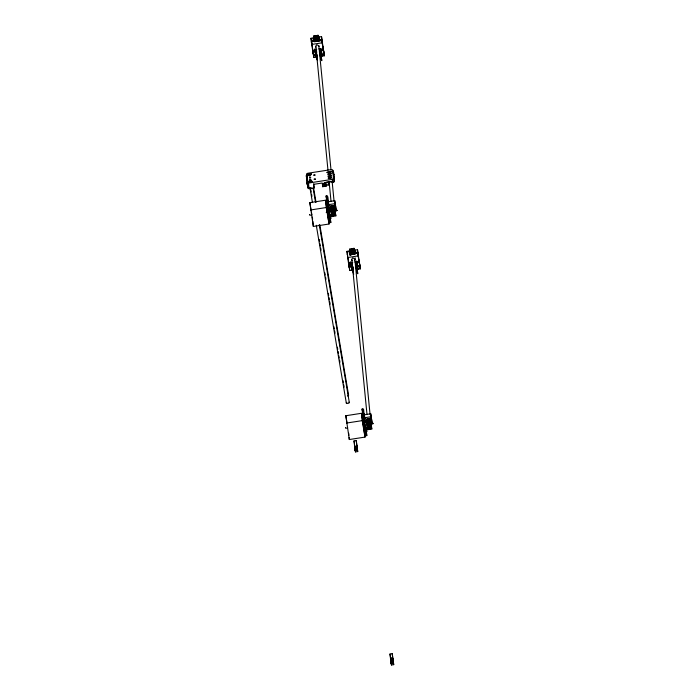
<?xml version="1.0" encoding="UTF-8"?>
<svg xmlns="http://www.w3.org/2000/svg" width="700" height="700" viewBox="0 0 700 700"><rect width="100%" height="100%" fill="white"/><g stroke="black" fill="none" stroke-linecap="round" stroke-linejoin="round"><path stroke-width="1.05" d="M318.456 39.165L317.905 35.018L318.719 40.924M354.76 252.884L353.911 248.098L354.594 253.575M333.97 208.477L331.161 208.915L330.838 206.22L332.395 216.055L335.213 215.591L335.099 214.471L335.213 215.513L332.325 215.906L332.045 214.55L334.871 214.034L335.116 214.602L334.941 213.176M331.922 216.668L331.783 215.268M335.151 214.926C336.578 215.985 331.861 214.987 332.325 215.933M350.429 249.261C361.322 247.231 342.729 250.688 353.544 250.18M356.046 262.859L356.659 267.365M368.375 429.1L368.113 427.989L368.305 429.012L371.123 428.426L368.305 428.986M370.974 423.815L371.123 424.62L370.116 418.197M349.79 255.264L349.221 251.002L346.955 251.352L349.755 270.524L352.012 270.165L351.137 264.338L351.601 267.277M357.131 450.266L356.694 447.484L354.777 447.694L355.477 451.92L357.735 451.561L356.274 440.598L354.016 440.947L354.786 447.842C357.254 445.76 358.26 451.832 355.25 450.555M359.564 266.131L359.765 267.715M391.221 663.644C394.24 664.921 393.234 658.84 390.766 660.923L389.996 654.028L392.254 653.678L393.715 664.65L391.457 665L390.757 660.774M393.111 663.346L392.639 660.485L390.757 660.817C391.877 664.361 389.716 659.26 391.186 659.26M315.928 50.347L316.671 56.035M320.066 49.7L320.679 54.285M351.908 263.428L352.433 267.68M367.894 429.791L367.727 428.059M331.695 215.364L330.181 205.852L330.575 207.48M333.769 178.299L334.224 179.305L333.331 170.852L331.398 169.584L307.536 173.294L306.705 174.457L307.02 176.33M328.405 207.961L327.504 208.521L328.405 207.961L328.589 209.239L329.394 209.282L329.123 207.48L328.37 207.918L329.481 207.742L329.123 207.48M329.227 218.671L330.181 218.496L330.382 219.748L329.429 219.923L329.28 219.056M330.172 218.523L330.382 219.748M364.385 421.041L363.484 421.601L364.385 421.041L364.534 421.908M366.205 431.996L365.207 431.751L366.161 431.576L366.345 432.854L366.161 431.576M366.363 432.828L365.365 432.591M354.541 260.243L355.233 259.481L355.066 257.749M334.416 180.416L334.04 182.061L332.684 182.543A2.214 1.995 -5.6 0 0 329.56 181.974A2.214 1.995 -5.6 0 0 329.026 184.835L326.445 185.334M306.967 173.644L308.376 188.064L309.05 188.729L314.134 187.941L313.723 183.75M309.059 188.729L308.49 183.067L307.877 182.901M314.134 187.941L313.521 184.371L322.184 183.024L322.814 186.76L324.546 186.156L324.231 182.928M333.419 174.904L333.821 174.396L333.174 172.279A4.769 4.305 -5.6 0 0 332.71 171.955M333.498 176.627L334.014 176.347M333.358 178.631A4.769 4.305 -5.6 0 1 333.83 178.955L334.224 178.465L333.576 176.347M333.183 173.294L333.681 172.944M365.89 428.033L365.601 428.444L366.695 428.076M308.49 183.067L332.36 179.349L333.515 178.631L332.658 169.916M333.06 181.16L325.946 182.438L333.06 181.16L333.287 182.525M328.571 209.064L329.35 208.801M330.741 215.189L329.613 215.276M364.324 420.805L365.444 420.63L365.662 421.969M327.609 171.876L331.074 171.334A4.769 4.305 -5.6 0 1 331.642 171.474M327.67 172.524L331.135 171.981M327.801 173.827L331.266 173.285M327.863 174.475L331.328 173.933M328.002 175.945L331.467 175.403M328.072 176.593L331.537 176.05M328.195 177.896L331.66 177.354M328.256 178.544L331.73 178.01M314.449 36.689L317.441 36.05L314.449 36.724L317.511 36.636L314.519 37.284L314.711 38.762M317.642 37.651C308.297 38.447 323.942 36.242 314.562 37.634M318.29 40.232L318.404 40.976L317.765 38.57L314.72 38.815L317.73 38.299L314.755 39.034L315.149 41.65L317.161 41.344L315.114 41.422M317.835 39.025L314.825 39.524L317.817 38.92M314.86 39.76L317.896 39.436M317.984 40.031L314.956 40.425L317.975 39.979M315.07 41.16C324.817 39.874 308.63 42.07 318.01 40.215M353.596 250.591C354.174 250.88 350.158 252.656 350.543 250.723C355.477 247.765 353.902 250.775 350.429 249.804M353.509 249.891L350.499 250.373L353.509 249.9L353.588 250.521L350.569 250.906L353.579 250.407M353.623 250.801L350.613 251.248L353.614 250.731M353.71 251.431L350.7 251.877L350.796 252.578L353.806 252.079L353.658 251.029L350.621 251.352M350.726 252.096L353.754 251.703L350.717 251.991M353.824 252.21C346.308 253.032 354.786 253.741 353.894 252.665M353.85 252.385L350.901 253.277L351.05 254.223M353.964 253.111C346.631 255.229 354.812 250.871 354.165 254.406M354.034 253.584L351.006 253.969L354.051 253.671M354.069 253.794L351.094 254.502M314.589 36.741L317.494 35.796L314.431 36.488M314.422 36.417L317.546 36.032L314.519 36.426M317.537 36.855L314.51 37.196M314.869 49.096L316.033 57.085L313.775 57.435L310.975 38.273L313.241 37.922L313.801 41.545M313.241 37.922L313.591 41.501L319.611 40.565L319.261 36.977L321.527 36.627L324.319 55.799L322.061 56.149L320.793 48.606L318.78 48.913M314.72 38.78L317.704 38.124M314.851 39.699L317.87 39.27M311.64 43.094C310.161 41.212 313.259 39.462 313.775 41.466M319.681 40.18L320.233 39.69L319.681 40.18L320.32 40.591M319.646 39.839L320.206 39.751M311.377 41.072L313.696 41.011M319.637 39.699L320.285 39.979M311.395 41.475L313.635 40.714M319.646 39.489L319.804 40.53L320.373 40.442M311.588 44.459L322.131 42.814L321.527 36.627M318.824 46.471L319.2 46.06L316.838 44.686L315.438 46.646L315.998 47.101M316.767 49.227L314.764 49.542L316.033 57.085M313.355 54.399L312.795 51.004L315.061 50.645L314.904 49.586M312.839 51.345L315.061 50.645M312.585 50.102C312.331 52.587 316.461 51.389 314.764 49.175M321.186 50.321L321.65 53.252L321.186 50.321L323.444 49.971L323.908 52.903L322.928 46.909L323.19 48.3M321.195 50.461L323.479 50.05M321.239 50.803L323.496 50.453M313.775 57.435L313.521 54.836L315.779 54.477M307.808 187.827C308.297 187.162 307.449 174.816 306.294 175.744L307.816 188.002L307.3 182.595L307.545 183.741M306.863 175.691L306.285 175.569L306.906 179.086M307.685 182.429L307.125 182.516L307.309 183.479L307.877 183.391M307.239 182.744L307.799 182.656M307.011 183.102L307.58 183.015M329.105 184.923L328.23 184.564A2.958 2.669 -5.6 0 1 327.976 184.082M325.596 185.859L325.526 186.34L326.576 186.174L325.929 182.271M329.971 214.883L330.82 222.486L329.884 222.635L326.086 196.009L327.031 195.86L327.959 204.225L328.431 204.146L327.644 196.63L327.171 196.709M309.838 202.659L325.544 200.209L329.044 224.009L313.338 226.459L309.838 202.659L311.229 210.893M327.889 200.952L328.475 201.565L328.011 201.635M328.457 201.705L334.766 200.716L336.088 209.764L335.309 203.945M327.845 203.543L328.431 204.146M334.766 200.716L335.055 203.648L328.746 204.636L328.912 205.957L328.44 206.028L328.79 205.275M327.066 205.984L328.011 205.835L327.031 195.86M330.916 207.016C330.304 205.581 334.119 204.89 333.83 206.465M333.812 206.351L330.873 206.815L333.734 205.923L334.854 213.99M330.873 206.316L333.743 206.054L333.988 208.495M310.555 209.982L326.261 207.532L325.544 200.209M333.743 206.579L330.916 207.112M335.598 206.876L334.67 207.218A1.566 1.409 -5.6 0 1 334.381 207.909M327.556 209.352L328.598 209.213L327.582 209.037L327.53 208.451L328.466 208.311M331.065 208.303L333.891 207.883M331.091 208.513L333.918 208.075M331.179 209.116C338.266 206.666 331.047 211.662 331.161 209.046M334.18 209.816L331.275 209.773L331.354 210.263M329.551 210.21L328.746 210.192M334.18 209.877L331.354 210.315M331.371 210.455L334.206 210.053L334.294 210.612M331.467 211.05L334.285 210.577M331.494 211.234L334.32 210.787M309.592 214.926C309.12 213.421 310.293 216.571 311.666 214.611M326.165 212.336L328.23 212.013M334.285 211.076C336.044 212.345 337.54 209.221 337.312 210.577M334.434 211.523C327.364 211.426 335.081 213.588 334.46 211.61M334.626 212.721C327.775 215.565 334.46 209.877 334.635 212.765M334.749 213.412C327.95 216.002 334.364 210.744 334.731 213.325M335.151 215.46L335.037 214.97L332.176 215.189M330.838 218.426L330.251 217.814L330.838 218.426L330.435 214.812M329.368 219.572L330.304 219.433M329.604 221.445L330.54 221.296L330.82 222.486M350.394 249.366L353.474 248.894L350.402 249.48M350.411 249.602L353.535 249.139L350.507 249.55M350.534 250.661L353.553 250.233M349.221 251.002L349.571 254.581L355.591 253.645L355.241 250.066L357.507 249.707L360.299 268.879L358.041 269.229L356.764 261.686L354.76 262.001M353.736 251.598L350.648 251.51M350.787 252.525L353.806 252.07M353.85 252.376L350.84 252.84M355.731 253.759L355.618 252.779L356.178 252.691M355.626 252.919L356.213 252.77M355.661 253.269L356.23 253.181M347.567 257.539L358.111 255.894L357.507 249.707M348.933 265.178L348.477 262.614L350.796 262.115L351.085 264.215L350.744 262.264M352.748 262.308L350.744 262.623L352.012 270.165M348.565 263.183L350.831 262.832M356.851 261.887L356.947 262.447L359.205 262.098L359.371 262.929M348.994 265.668L349.23 266.648L351.488 266.297M349.081 266.236L349.178 266.796L351.435 266.446M356.764 261.319C357.744 263.454 356.283 268.293 359.844 265.501L358.908 259.989L359.17 261.38L356.912 261.73L356.816 261.179M349.178 266.796L349.256 267.251L351.514 266.901M357.621 266.192L359.844 265.501M357.604 266.254L359.887 265.983L359.424 263.051M366.406 431.576L366.8 435.566L365.855 435.715L362.066 409.089L363.011 408.94L363.939 417.305L364.411 417.235L363.624 409.719L363.151 409.789M363.265 410.471L363.624 409.719M345.817 415.739L361.515 413.289L365.015 437.089L349.317 439.539L345.817 415.739L346.868 421.916M364.341 413.963L363.869 414.041L364.42 419.116L364.892 419.037L364.341 413.963L364.455 414.645M364.438 414.785L370.746 413.805L372.067 422.852L371.289 417.034L370.361 417.174M364.053 415.371L364.525 415.293M371.227 416.692L364.726 417.716L364.892 419.037M364.805 418.224L364.341 418.303L364.858 421.356M364.77 418.355L364.42 419.116M363.046 419.064L363.991 418.915L363.011 408.94M366.879 420.123L366.861 419.493L369.705 419.002L370.151 422.922L367.325 423.369L366.817 419.44L367.054 421.418L369.88 420.98L369.74 419.991L366.949 420.613M366.905 420.245C373.634 415.993 367.089 422.739 366.817 419.291C365.916 420.787 369.749 416.973 369.696 419.589L366.87 420C369.582 416.929 371.735 421.601 366.905 420.324M346.535 423.062L362.241 420.621L361.515 413.289M371.578 419.965L370.65 420.297A1.566 1.409 -5.6 0 1 370.361 420.989M363.589 422.056L363.51 421.54L364.446 421.391M366.993 421.024L369.828 420.621M363.536 422.433L364.481 422.293L366.8 435.566M369.959 421.575L367.132 422.065M367.229 422.678C374.596 423.159 366.59 420.158 367.229 422.669M363.912 422.826L364 423.762L363.851 422.826L364.7 422.704M370.116 422.642C360.351 423.386 377.983 422.914 367.666 425.477C367.054 428.662 369.775 427.586 371.053 428.225M367.447 424.13L370.265 423.692M367.474 424.314L370.3 423.876M347.646 427.691C346.404 429.354 345.074 426.624 345.572 428.006M370.265 424.156C371.989 425.556 373.52 422.196 373.293 423.684M370.834 427.079C371.604 421.68 363.186 427.429 370.387 424.428M367.71 425.766C374.447 423.203 367.929 428.426 367.701 425.731M370.72 426.449C363.825 429.109 370.668 423.876 370.729 426.493M364.648 427.586L364.56 426.659L364.648 427.586L365.435 427.464M368.06 427.761C370.195 423.168 373.669 431.209 368.331 428.811M367.999 427.473L370.808 426.912M368.095 427.989L370.93 427.543L368.016 427.534M368.261 428.794L371.166 428.645M366.231 430.902L366.817 431.506L366.354 431.576L365.951 427.971M365.409 433.002L365.286 432.075L366.231 431.926M365.339 432.661L366.31 432.442M365.584 434.525L366.52 434.376M355.267 446.259C353.85 446.967 355.863 451.246 354.812 447.099L355.373 447.011M354.559 446.477L356.816 446.127L356.274 440.598M355.355 446.819L354.646 446.267L355.294 446.556M354.69 446.749L355.408 446.67M354.76 447.248L355.477 447.16M354.734 446.644L354.874 447.361L355.434 447.274M354.777 447.738L356.668 447.545M354.874 448.079L356.755 447.781M356.79 448L354.909 448.298L355.582 448.744M354.953 448.551L356.834 448.254M354.996 448.823L356.886 448.534M355.049 449.12L356.93 448.823M355.092 449.409L356.974 449.12M355.136 449.698L357.017 449.409M355.171 449.969L357.053 449.671M355.206 450.205L357.088 449.916M355.233 450.406L357.114 450.109M390.775 659.986L390.477 657.886L391.072 657.878M390.477 657.886L391.046 657.939M390.521 658.367L391.134 658.166M390.504 657.965L390.644 658.718L391.213 658.63M390.591 658.866L391.16 658.779M390.539 659.566L392.796 659.207L392.254 653.678M390.845 661.159L392.735 660.87M390.889 661.378L392.77 661.089M390.915 661.447L391.475 661.36L391.65 662.2L391.527 661.22M390.933 661.631L392.814 661.334M391.037 661.798L391.598 661.71M390.976 661.911L392.858 661.614M391.072 662.139L391.641 662.051M391.029 662.2L392.91 661.903M391.072 662.497L392.954 662.2M391.116 662.786L392.998 662.489M391.151 663.049L393.033 662.76M391.186 663.285L393.067 662.996M391.213 663.486L393.094 663.197M314.422 36.129L317.485 35.779M364.35 420.998L365.444 420.63M324.704 182.936L325.22 183.269M324.713 183.076L325.238 183.409M325.273 183.732L324.748 183.4M325.29 183.925L324.765 183.584L325.299 184.056M325.316 184.249L324.8 183.907L325.334 184.389M325.351 184.572L324.826 184.24L325.369 184.713M325.395 185.036L324.879 184.704M325.526 186.34L324.494 182.7M333.515 178.631L334.136 179.13M333.428 174.886L333.83 175.236L333.76 174.589M333.637 177.004L334.031 177.354L333.97 176.706M352.38 260.575L351.409 259.726L352.817 257.766L355.233 259.481M329.053 184.433L328.983 184.354A2.214 1.995 -5.6 0 1 328.536 183.067M333.812 178.981L333.707 178.745A3.622 3.272 -5.6 0 0 333.471 178.395M320.092 49.7L321.011 54.924M356.072 262.789L356.527 265.011M331.879 216.694L330.767 210.385M351.925 263.428L352.45 266M370.142 418.197L370.598 420.429M367.868 429.791L366.94 424.707M318.124 36.278L318.78 39.804M354.104 249.366L354.567 251.755M323.391 49.84L323.137 48.458M315.158 51.258L315.42 52.649M312.9 51.607L313.25 53.567M355.618 252.779L355.81 253.689L355.241 250.066M357.166 263.401L357.332 264.233M357.114 263.279L356.947 262.447M347.559 255.911L347.524 256.025M348.828 264.565L348.364 261.634L348.477 262.614M354.524 444.885L354.55 445.287M390.618 659.347L390.941 660.817L390.644 658.718M364.201 425.066L364.341 425.679L364.061 423.815M332.342 215.985C331.24 214.366 339.999 215.67 332.342 215.933M366.433 420.306L366.59 422.126M319.743 50.873L319.594 50.584M321.834 40.898L321.668 40.058M359.572 266.14L359.73 266.98M351.662 267.374L351.82 268.214L350.849 262.176M314.501 36.347L317.433 35.928M334.311 209.116L334.399 209.633M330.505 207.419L330.61 209.046M370.842 422.756L371.201 424.113M367.57 428.102L367.29 426.606M363.659 420.945L364.945 429.467L364.569 426.396M335.081 215.075L335.151 215.32M335.178 215.145L334.775 213.5L332.001 214.27M334.329 210.831C334.898 212.161 331.161 212.354 331.511 211.295M370.309 423.92L370.457 424.865M367.342 423.465L367.57 424.944M357.009 272.912L356.956 272.676M370.764 425.171L370.877 425.933L370.781 425.338M369.95 421.54L369.889 421.085L367.124 421.873M334.994 213.64L335.108 214.489M369.81 420.446L366.984 420.901M331.389 210.516L331.459 210.971M367.36 423.605L367.439 424.051M333.795 206.308L333.76 206.124M327.451 207.077L328.869 215.801L328.825 215.101M369.95 420.158L370.108 421.059M317.459 60.603L316.216 52.08L316.75 54.626M349.256 267.251L349.23 266.648M328.659 207.699C327.731 202.606 329.446 215.477 329.884 215.766M327.521 206.876L327.994 209.379M328.676 215.136L328.965 216.388L328.947 215.906M364.639 420.779C363.711 415.686 365.426 428.558 365.864 428.846M363.703 420.928L363.405 419.685L363.65 421.662M354.874 447.361L354.76 446.189M333.769 206.867L330.969 207.524M334.95 210.438L334.854 209.668L335.869 216.099L334.18 205.161L335.151 211.54L334.994 210.726M314.029 36.724L313.793 35.683L314.291 39.917M306.976 181.055L306.793 180.101L306.863 180.827M319.9 40.994L319.743 40.075M316.19 51.415L316.785 55.143M366.45 420.009L366.214 418.898L366.748 423.211M334.959 213.316L334.661 212.888M371.061 428.164L371 427.901M320.757 58.433L320.303 55.72M320.854 58.949L320.819 58.774M356.055 265.711L355.959 265.169M356.501 270.156L356.799 271.88M350.306 251.781L350.026 250.477L350.613 254.931M352.467 266.473L352.196 265.16L353.159 272.178M353.194 272.029L352.931 270.55M369.696 419.606L369.635 418.976L369.731 419.808M327.031 203.411L327.11 203.928M363.624 413.315L363.773 414.181M328.65 214.839L328.309 212.905M353.911 251.178L353.868 250.906M356.991 268.012L356.248 264.04L356.615 267.076M353.238 272.659L353.614 274.409L353.465 272.676M356.703 271.32L356.641 270.988M314.16 37.415L314.65 40.346M335.037 214.926L334.898 214.174M327.959 209.352L327.574 207.515L327.941 210.569M350.219 250.976L349.79 248.824L350.297 253.199M311.439 41.361L311.841 44.406M311.868 45.01L311.692 44.004M312.55 49.385L312.384 48.554L312.795 51.004M306.967 180.653L306.661 178.553L306.941 180.154M307.562 184.065L307.65 184.678M320.679 58.004L320.705 58.135M356.387 269.456L356.422 269.666M317.275 56.105L317.406 56.919M316.951 57.47L317.371 59.596L316.942 56.131M370.072 420.849L369.95 420.227M356.589 265.352L356.947 267.715M313.959 55.422L313.793 54.574L313.95 55.86M370.659 420.77L370.842 421.881M363.939 422.441L364.123 423.5M322.131 42.814L324.319 55.799M357.665 252.945L357.359 251.125L357.648 253.138M358.111 255.894L360.299 268.879M319.261 36.977L319.533 38.692M321.081 49.236L321.624 52.465M356.877 261.24L358.041 269.229M320.32 55.825L320.381 56.21M356.081 267.523L356.283 268.835M311.894 41.387L311.588 39.576L311.832 41.309M310.975 38.273L311.894 43.706M346.955 251.352L347.567 254.975M313.521 54.836L312.069 45.5M348.408 261.45L349.755 270.524M334.162 178.657L334.495 181.221M332.36 179.349L332.701 181.388M335.055 203.648L335.536 206.535L334.547 206.5A1.566 1.409 -5.6 0 0 331.861 206.273M367.29 426.869L366.844 424.086M327.644 196.63L327.74 200.06M325.623 186.183L325.106 183.129L324.082 183.426L324.546 186.156M364.411 417.235L363.825 416.623L363.939 417.305M365.102 420.56L365.33 421.881M324.564 182.796L324.896 184.888M328.361 205.214L328.703 207.252M328.659 207.55L328.93 209.352M364.639 420.63L364.866 421.951M330.54 221.296L328.011 205.835M326.086 196.009L327.32 203.289M362.066 409.089L362.95 414.286M327.933 209.746L327.775 208.81L328.029 210.683M326.261 207.532L329.044 224.009M362.241 420.621L365.015 437.089M313.652 188.282L316.033 202.326M319.839 224.919L348.591 395.194M356.816 446.127L357.735 451.561M392.796 659.207L393.715 664.65M313.101 188.064L315.473 202.116M319.287 224.7L349.309 402.517M354.016 440.947L354.471 443.66M389.996 654.028L390.915 659.461M310.835 189.866L311.203 192.062M311.561 194.18L311.929 196.376M319.2 239.435L319.567 241.631M319.926 243.74L320.303 245.936M320.652 248.054L321.029 250.25M324.844 272.834L325.211 275.03M325.57 277.148L325.938 279.335M328.3 293.309L328.668 295.496M329.026 297.614L329.394 299.81M329.752 301.928L330.12 304.124M333.944 326.743L334.311 328.904M334.661 331.012L335.037 333.209M337.391 347.174L337.767 349.37M338.118 351.488L338.494 353.684M338.852 355.801L339.22 357.989M339.579 360.106L339.938 362.259M343.044 380.616L343.402 382.777M343.761 384.886L344.129 387.082M309.916 187.495L312.463 202.624M316.286 225.251L346.308 403.025M311.579 212.949L311.929 215.014M312.279 217.07L312.62 219.126M318.211 39.76L318.141 39.322L318.036 40.399M364.289 425.985L364.849 428.89L364.761 427.822M321.002 56.332L321.589 59.43L321.151 55.816M320.25 53.655L320.451 54.924M320.101 54.434L320.171 54.898M320.197 55.046L320.267 55.475M350.446 252.604L350.901 255.483M352.608 267.295L353.185 271.049M352.879 270.533L352.686 269.325M314.624 40.46L314.055 37.398L314.632 41.843M316.899 57.453L316.706 56.236M364.245 425.154L364.053 423.806M359.118 261.537L359.205 262.098M319.804 40.53L319.891 41.081M320.871 48.808L321.134 50.199L321.02 49.219M315.368 52.806L315.621 54.189L315.096 50.995M347.585 255.456L347.331 254.074L347.533 255.614M347.672 257.084L347.935 258.466L347.821 257.495M349.046 265.527L349.142 266.079M311.666 43.286L311.754 43.837M370.912 422.275L371.009 422.879M363.974 422.459L364.271 424.314M390.793 660.179L390.88 660.739M307.519 183.811L307.632 184.441L307.58 183.995M307.274 183.759C306.652 180.338 307.851 187.303 307.23 183.89M320.967 54.635L320.276 50.951L320.635 53.996M320.976 56.411L320.591 53.953M350.613 255.246L350.516 254.634M317.293 56.219L317.223 55.738M370.072 422.38L370.265 423.596M354.777 252.779L354.891 253.767M354.725 254.398L354.602 253.409M355.74 265.108L356.064 267.365M320.88 55.799L321.781 60.681L321.195 56.105M319.672 51.292L320.084 54.276M353.045 267.803L353.15 268.537M371.14 428.523L371.026 428.085L368.2 428.523M321.029 54.792L321.213 56.026M364.21 424.078L364.306 424.664M364.192 425.408L363.764 422.564M327.976 203.263L328.055 203.779M328.213 212.327L328.029 211.146M357.07 268.284L357.192 269.106M356.729 268.056L357.761 273.77L357.166 269.185M318.894 40.311L318.99 40.933M318.614 40.495L318.404 39.069M320.784 55.178L320.652 54.364M319.979 53.602L320.04 54.014M320.25 55.37L320.145 54.714M350.49 254.432L350.324 253.4M352.651 269.115L352.459 267.89M314.51 41.344L314.317 40.119M370.825 423.675L371.822 429.179L371.324 424.926M323.741 54.337L323.881 55.204L323.759 53.9M318.623 40.329L318.019 36.321M352.957 269.141L353.08 269.955M366.52 421.908L366.922 424.375M328.326 211.584L328.659 213.832M357.429 264.793L357.578 265.851M356.632 267.444L357.569 272.51L357.21 269.474M317.012 56.262L317.45 59.281M370.125 422.695L370.195 423.211M366.809 423.876L366.721 423.264M307.624 184.179L307.344 182.577M354.471 252.761L354.384 252.149M356.571 267.041L356.703 267.654M330.741 210.184L330.54 208.819M356.659 269.474L356.773 270.279M352.94 267.12L352.879 266.683M320.95 58.301L321.011 58.783M358.277 255.404C358.496 257.084 358.006 253.636 358.225 255.316M354.296 251.571L354.428 252.254M322.297 42.324C322.516 44.004 322.026 40.556 322.245 42.227M370.93 423.517L370.834 422.748M363.991 418.915L364.481 422.293M328.274 211.829L328.37 212.599L328.099 210.971M392.989 659.05C393.207 660.721 392.726 657.274 392.945 658.954M352.914 266.945L353.01 267.584M354.349 251.703L353.999 249.41M317.721 38.246C317.686 35.849 310.809 40.18 317.59 37.284M317.502 36.61L314.466 36.855L317.494 36.505M313.661 41.125L313.723 41.615M334.819 213.789L332.045 214.498M316.75 52.518L316.645 51.66M364.035 416.868L363.93 416.412M364.77 427.096L364.875 427.543M362.723 413.875L362.828 414.321M326.699 200.401L327.688 200.646L326.769 200.725L326.848 201.241M321.116 59.658L321.064 59.203M321.703 53.489L322.061 56.149M370.746 413.805L371.516 419.624L370.527 419.58A1.566 1.409 -5.6 0 0 367.64 419.685M354.839 259.14L370.055 414.33M351.803 259.438L367.019 414.627M391.09 661.308L391.457 665M366.441 427.595L366.817 431.506M365.374 430.727L365.855 435.715M347.961 257.688L348.224 260.374M333.821 174.396L333.602 176.864M334.224 178.465L333.83 180.049A3.622 3.272 -5.6 0 0 333.602 179.699M333.576 172.638L333.637 173.285L333.244 172.926A4.769 4.305 -5.6 0 0 332.771 172.602M333.559 177.196L333.751 179.139M332.727 182.612L332.64 182.053A2.214 1.995 -5.6 0 0 332.229 181.606M318.859 46.06L330.995 169.776M332.159 181.711L334.075 201.25M315.822 46.357L327.959 170.074M329.131 182.009L331.039 201.548M354.935 446.381L355.477 451.92M328.361 200.883L328.912 205.957M327.976 201.836L328.44 206.028M329.192 215.653L329.394 217.648M329.586 219.643L329.884 222.635M348.705 433.256L348.906 435.356M349.116 437.447L349.317 439.539M323.925 183.304L324.24 186.541M322.499 183.523L322.814 186.76M312.83 221.226L313.338 226.459M367.876 419.072A1.522 1.374 -5.6 0 1 369.224 418.53M334.355 206.036A1.522 1.374 -5.6 0 1 334.609 206.938M332.386 182.298A2.922 2.634 -5.6 0 1 332.089 182.508M311.456 187.968A1.566 0.665 -9.6 0 1 310.345 187.941M328.773 178.78A3.622 3.272 -5.6 0 1 330.05 178.343M326.655 172.55A4.769 4.305 -5.6 0 1 327.11 172.183M328.589 172.567A3.622 3.272 -5.6 0 1 330.82 172.349M328.37 174.711A3.622 3.272 -5.6 0 1 330.558 174.239M328.58 176.829A3.622 3.272 -5.6 0 1 330.767 176.356M328.668 182.49A2.214 1.995 -5.6 0 1 329.254 181.668M348.924 402.159A1.522 0.656 -9.6 0 1 348.793 403.121A1.522 0.656 -9.6 0 1 346.64 403.331A1.522 0.656 -9.6 0 1 346.868 402.36M311.859 181.982A1.522 0.656 -9.6 0 1 311.211 182.367M309.129 182.332A1.522 0.656 -9.6 0 1 310.161 181.282A1.522 0.656 -9.6 0 1 312.016 181.641M348.267 394.852A1.522 0.656 -9.6 0 1 347.524 395.999M309.26 175.814L310.502 175.726L309.26 175.814M309.479 177.844L310.678 177.765L309.479 177.844M309.654 179.883L310.896 179.795L309.654 179.883M313.775 175.105L315.017 175.026L313.775 175.105M314.178 179.183L315.42 179.095L314.178 179.183M317.678 37.914L314.668 38.413L317.678 37.949M333.804 207.261L331.004 207.856L333.821 207.314M334.941 214.463L332.115 214.909L334.95 214.471M322.061 40.311L322.219 41.414L322.061 40.311M358.041 253.4L358.199 254.494L358.041 253.4M356.921 445.419L357.079 446.521L356.921 445.419M357.061 446.889L357.227 447.983L357.061 446.889M393.041 659.969L393.207 661.062L393.041 659.969M321.79 53.725L321.869 54.197L321.79 53.725M328.58 213.57L328.422 212.643L328.668 214.506L328.51 213.579M308.98 174.895A1.566 0.665 -9.6 0 0 311.246 173.959A1.566 0.665 -9.6 0 0 308.875 173.74A1.566 0.665 -9.6 0 0 308.98 174.895M309.706 182.219A1.566 0.665 -9.6 0 0 311.964 181.282A1.566 0.665 -9.6 0 0 309.592 181.064A1.566 0.665 -9.6 0 0 309.706 182.219M309.094 175.236A1.522 0.656 -9.6 0 0 311.299 174.317A1.522 0.656 -9.6 0 0 308.98 174.107A1.522 0.656 -9.6 0 0 309.094 175.236"/></g></svg>
